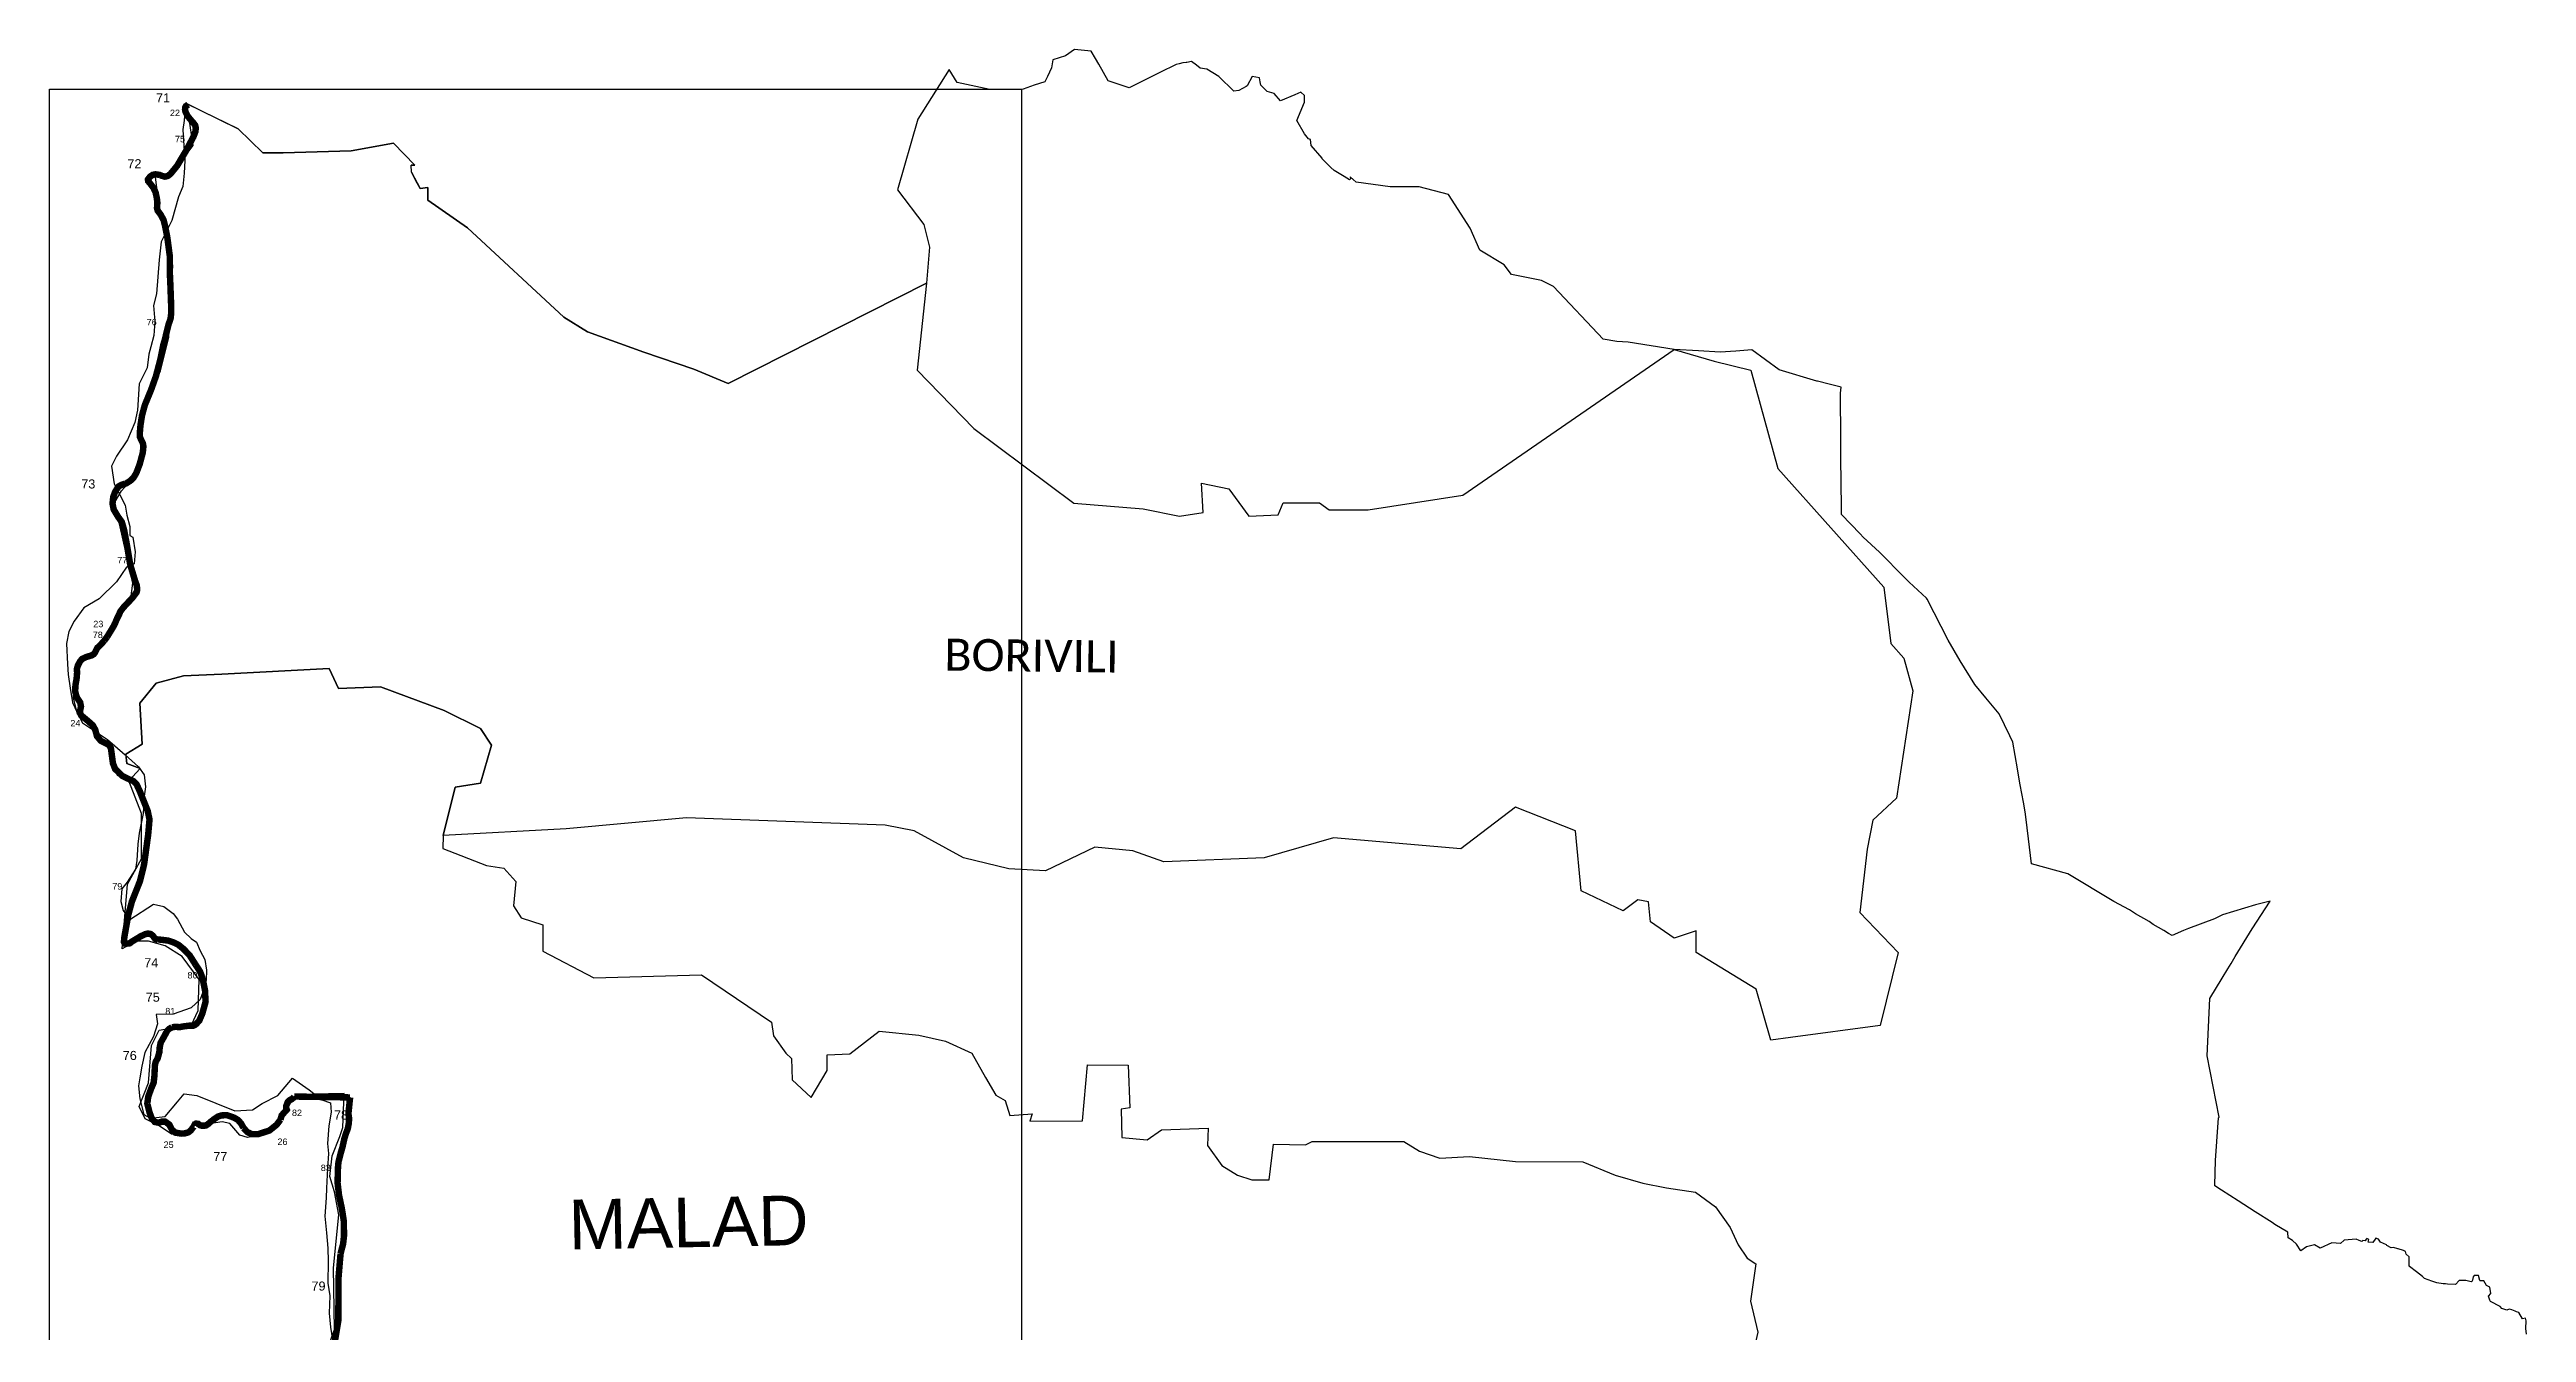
# Model space of a CAD drawing. Header units: metres. Extents: x 261539 to 287678, y 2086645 to 2213332.
# Drawn here: x 266023 to 285184, y 2122128 to 2132060 of the extents above; entities that cross this region are included whole.
import ezdxf

# ---------------------------------------------------------------- set-up
doc = ezdxf.new("R2010")
doc.units = ezdxf.units.M
for name, color, linetype in [('ARTIFICIALLY PROTECTED', 10, 'Continuous'), ('COASTLINE', 5, 'Continuous'), ('DISTRICT BOUNDRY', 86, 'Continuous'), ('NATURALLY PROTECTED', 3, 'Continuous'), ('ROCKY AREA', 12, 'Continuous'), ('UNPROTECTED', 130, 'Continuous'), ('UNPROTECTED DUE TO CREEK', 150, 'Continuous'), ('village', 22, 'Continuous'), ('VILLAGE NAME', 250, 'Continuous')]:
    doc.layers.add(name, color=color, linetype=linetype)
doc.styles.get("Standard").update_dxf_attribs({"font": 'arial.ttf'})
picture_1 = doc.add_image_def('image1.ecw', size_in_pixel=(402950, 2287719.0))

msp = doc.modelspace()

# ---------------------------------------------------------------- linework, layer by layer
at = {"layer": 'ARTIFICIALLY PROTECTED', "const_width": 50, "flags": 128}
for points in [[(267118, 2131512), (267139, 2131488), (267149, 2131474), (267154, 2131454), (267152, 2131430), (267151, 2131424), (267136, 2131385), (267115, 2131345), (267078, 2131275), (267040, 2131211)], [(266882, 2131086), (266872, 2131090), (266842, 2131094), (266821, 2131090), (266804, 2131079), (266794, 2131068), (266784, 2131054), (266786, 2131041), (266805, 2131018), (266827, 2130989), (266843, 2130955), (266853, 2130908), (266857, 2130873), (266854, 2130834), (266859, 2130813), (266883, 2130781), (266905, 2130740), (266915, 2130701), (266934, 2130605), (266954, 2130454), (266954, 2130317), (266958, 2130227), (266964, 2130065), (266963, 2130011), (266959, 2129976), (266943, 2129931), (266914, 2129812), (266902, 2129771), (266882, 2129669), (266846, 2129532), (266808, 2129425), (266760, 2129308), (266738, 2129227), (266729, 2129169), (266726, 2129150), (266721, 2129090), (266722, 2129061), (266730, 2129042), (266745, 2129011), (266749, 2128987), (266744, 2128939), (266720, 2128850), (266695, 2128784), (266673, 2128746), (266648, 2128722), (266617, 2128702), (266607, 2128699)], [(266523, 2128617), (266515, 2128594), (266510, 2128545), (266519, 2128499), (266553, 2128443), (266582, 2128402), (266600, 2128339), (266624, 2128211), (266647, 2128072), (266685, 2127945), (266698, 2127911), (266701, 2127878), (266696, 2127858), (266664, 2127816), (266642, 2127792), (266595, 2127742), (266570, 2127709), (266561, 2127687), (266544, 2127653), (266531, 2127622), (266530, 2127620)], [(266468, 2127513), (266447, 2127485)], [(266638, 2126411), (266671, 2126397), (266695, 2126374), (266721, 2126318), (266783, 2126163), (266796, 2126099), (266786, 2125984), (266754, 2125751), (266745, 2125714), (266723, 2125624), (266660, 2125465), (266632, 2125361), (266602, 2125192), (266598, 2125151), (266604, 2125139), (266617, 2125138), (266643, 2125141), (266658, 2125153), (266691, 2125173), (266727, 2125195), (266764, 2125212), (266784, 2125217), (266805, 2125213), (266822, 2125200), (266839, 2125176), (266852, 2125172), (266860, 2125171)], [(267151, 2124978), (267185, 2124926), (267198, 2124895), (267212, 2124844), (267226, 2124773), (267226, 2124761)], [(267111, 2124504), (267109, 2124504), (267052, 2124497), (267029, 2124492), (266998, 2124495), (266970, 2124491)], [(267809, 2123776), (267819, 2123810), (267858, 2123853), (267854, 2123863), (267854, 2123882), (267862, 2123904), (267866, 2123913), (267882, 2123928), (267897, 2123935), (267909, 2123945), (267916, 2123955)], [(268348, 2123948), (268344, 2123911), (268335, 2123823), (268340, 2123786), (268338, 2123748), (268330, 2123706), (268314, 2123664), (268303, 2123627), (268290, 2123568), (268274, 2123512), (268258, 2123449), (268254, 2123404), (268251, 2123286), (268262, 2123193), (268284, 2123088), (268299, 2122992), (268301, 2122879), (268294, 2122815), (268274, 2122738)], [(268248, 2122166), (268205, 2121908), (268140, 2121613)]]:
    msp.add_lwpolyline(points, dxfattribs=at)
at = {"layer": 'COASTLINE', "flags": 128}
msp.add_lwpolyline([(267096, 2131633), (267090, 2131631), (267078, 2131622), (267073, 2131612), (267071, 2131595), (267075, 2131576), (267090, 2131546), (267116, 2131515), (267139, 2131488), (267149, 2131474), (267154, 2131454), (267151, 2131424), (267136, 2131385), (267115, 2131345), (267078, 2131275), (267009, 2131159), (266959, 2131098), (266937, 2131081), (266915, 2131076), (266893, 2131082), (266872, 2131090), (266842, 2131094), (266821, 2131090), (266804, 2131079), (266794, 2131068), (266784, 2131054), (266786, 2131041), (266805, 2131018), (266827, 2130989), (266843, 2130955), (266853, 2130908), (266857, 2130873), (266854, 2130834), (266859, 2130813), (266883, 2130781), (266905, 2130740), (266915, 2130701), (266934, 2130605), (266954, 2130454), (266954, 2130317), (266958, 2130227), (266964, 2130065), (266963, 2130011), (266959, 2129976), (266943, 2129931), (266914, 2129812), (266902, 2129771), (266882, 2129669), (266846, 2129532), (266808, 2129425), (266760, 2129308), (266738, 2129227), (266726, 2129150), (266721, 2129090), (266722, 2129061), (266730, 2129042), (266745, 2129011), (266749, 2128987), (266744, 2128939), (266720, 2128850), (266695, 2128784), (266673, 2128746), (266648, 2128722), (266617, 2128702), (266577, 2128689), (266559, 2128679), (266544, 2128659), (266528, 2128632), (266515, 2128594), (266510, 2128545), (266519, 2128499), (266553, 2128443), (266582, 2128402), (266600, 2128339), (266624, 2128211), (266647, 2128072), (266685, 2127945), (266698, 2127911), (266701, 2127878), (266696, 2127858), (266664, 2127816), (266595, 2127742), (266570, 2127709), (266561, 2127687), (266544, 2127653), (266531, 2127622), (266518, 2127595), (266468, 2127513), (266447, 2127485), (266414, 2127448), (266392, 2127428), (266385, 2127414), (266373, 2127390), (266364, 2127379), (266349, 2127370), (266305, 2127357), (266274, 2127342), (266259, 2127324), (266242, 2127292), (266234, 2127263), (266236, 2127237), (266232, 2127189), (266223, 2127138), (266221, 2127090), (266233, 2127046), (266260, 2127005), (266266, 2126974), (266257, 2126929), (266267, 2126906), (266319, 2126863), (266357, 2126829), (266376, 2126795), (266390, 2126744), (266419, 2126709), (266452, 2126692), (266482, 2126677), (266497, 2126653), (266504, 2126603), (266513, 2126535), (266530, 2126491), (266587, 2126436), (266644, 2126408), (266671, 2126397), (266695, 2126374), (266721, 2126318), (266783, 2126163), (266796, 2126099), (266786, 2125984), (266754, 2125751), (266723, 2125624), (266660, 2125465), (266632, 2125361), (266602, 2125192), (266598, 2125151), (266604, 2125139), (266617, 2125138), (266643, 2125141), (266658, 2125153), (266691, 2125173), (266727, 2125195), (266764, 2125212), (266784, 2125217), (266805, 2125213), (266822, 2125200), (266839, 2125176), (266852, 2125172), (266894, 2125168), (266940, 2125162), (266980, 2125149), (267019, 2125130), (267056, 2125100), (267106, 2125049), (267151, 2124978), (267185, 2124926), (267198, 2124895), (267212, 2124844), (267226, 2124773), (267230, 2124689), (267205, 2124598), (267182, 2124544), (267158, 2124517), (267146, 2124508), (267133, 2124503), (267109, 2124504), (267052, 2124497), (267029, 2124492), (266998, 2124495), (266970, 2124491), (266948, 2124479), (266933, 2124464), (266909, 2124419), (266882, 2124371), (266875, 2124334), (266872, 2124298), (266859, 2124250), (266844, 2124224), (266838, 2124197), (266834, 2124114), (266828, 2124061), (266809, 2124017), (266786, 2123953), (266779, 2123900), (266796, 2123832), (266813, 2123788), (266837, 2123758), (266867, 2123752), (266890, 2123760), (266918, 2123760), (266949, 2123738), (266969, 2123699), (266997, 2123675), (267044, 2123668), (267070, 2123670), (267097, 2123678), (267116, 2123693), (267137, 2123721), (267145, 2123737), (267156, 2123745), (267172, 2123744), (267187, 2123733), (267200, 2123729), (267231, 2123730), (267248, 2123741), (267270, 2123760), (267292, 2123777), (267328, 2123801), (267355, 2123809), (267393, 2123811), (267418, 2123803), (267451, 2123791), (267480, 2123774), (267504, 2123747), (267523, 2123713), (267553, 2123680), (267588, 2123663), (267638, 2123664), (267724, 2123692), (267779, 2123736), (267809, 2123776), (267819, 2123810), (267858, 2123853), (267854, 2123863), (267854, 2123882), (267862, 2123904), (267866, 2123913), (267882, 2123928), (267897, 2123935), (267909, 2123945), (267916, 2123955), (268348, 2123948), (268344, 2123911), (268335, 2123823), (268340, 2123786), (268338, 2123748), (268330, 2123706), (268314, 2123664), (268303, 2123627), (268290, 2123568), (268274, 2123512), (268258, 2123449), (268254, 2123404), (268251, 2123286), (268262, 2123193), (268284, 2123088), (268299, 2122992), (268301, 2122879), (268294, 2122815), (268274, 2122738), (268258, 2122549), (268257, 2122221), (268205, 2121908)], dxfattribs=at)
at = {"layer": 'DISTRICT BOUNDRY'}
msp.add_polyline3d([(285184, 2122115, 0), (285179, 2122160, 0), (285181, 2122219, 0), (285178, 2122238, 0), (285154, 2122235, 0), (285125, 2122282, 0), (285108, 2122289, 0), (285102, 2122291, 0), (285096, 2122293, 0), (285071, 2122303, 0), (285051, 2122308, 0), (285033, 2122301, 0), (285010, 2122309, 0), (284993, 2122314, 0), (284980, 2122330, 0), (284905, 2122369, 0), (284902, 2122379, 0), (284892, 2122410, 0), (284908, 2122429, 0), (284900, 2122480, 0), (284880, 2122490, 0), (284875, 2122493, 0), (284856, 2122528, 0), (284827, 2122529, 0), (284825, 2122532, 0), (284813, 2122570, 0), (284795, 2122569, 0), (284789, 2122569, 0), (284781, 2122569, 0), (284771, 2122558, 0), (284766, 2122534, 0), (284765, 2122528, 0), (284761, 2122524, 0), (284758, 2122521, 0), (284715, 2122532, 0), (284663, 2122530, 0), (284636, 2122500, 0), (284574, 2122503, 0), (284558, 2122504, 0), (284540, 2122505, 0), (284491, 2122512, 0), (284491, 2122512, 0), (284452, 2122525, 0), (284395, 2122546, 0), (284381, 2122561, 0), (284335, 2122599, 0), (284280, 2122640, 0), (284277, 2122642, 0), (284277, 2122714, 0), (284255, 2122734, 0), (284249, 2122755, 0), (284233, 2122763, 0), (284192, 2122775, 0), (284190, 2122775, 0), (284155, 2122787, 0), (284137, 2122783, 0), (284104, 2122801, 0), (284103, 2122808, 0), (284055, 2122828, 0), (284039, 2122851, 0), (284018, 2122858, 0), (283995, 2122826, 0), (283961, 2122827, 0), (283965, 2122849, 0), (283950, 2122857, 0), (283945, 2122851, 0), (283936, 2122838, 0), (283918, 2122840, 0), (283912, 2122832, 0), (283891, 2122841, 0), (283868, 2122851, 0), (283774, 2122844, 0), (283746, 2122817, 0), (283679, 2122822, 0), (283588, 2122780, 0), (283545, 2122806, 0), (283484, 2122791, 0), (283440, 2122760, 0), (283405, 2122812, 0), (283375, 2122841, 0), (283340, 2122862, 0), (283339, 2122905, 0), (283238, 2122965, 0), (283217, 2122980, 0), (283087, 2123063, 0), (282954, 2123147, 0), (282825, 2123230, 0), (282773, 2123264, 0), (282773, 2123269, 0), (282780, 2123461, 0), (282789, 2123608, 0), (282801, 2123790, 0), (282806, 2123795, 0), (282714, 2124270, 0), (282736, 2124714, 0), (282831, 2124872, 0), (282874, 2124944, 0), (282900, 2124986, 0), (282931, 2125038, 0), (283063, 2125254, 0), (283202, 2125468, 0), (283089, 2125440, 0), (282833, 2125361, 0), (282770, 2125330, 0), (282571, 2125256, 0), (282532, 2125241, 0), (282444, 2125201, 0), (282414, 2125217, 0), (282380, 2125240, 0), (282296, 2125287, 0), (282265, 2125309, 0), (282160, 2125368, 0), (282113, 2125399, 0), (281993, 2125466, 0), (281637, 2125679, 0), (281355, 2125757, 0), (281331, 2125950, 0), (281312, 2126119, 0), (281306, 2126158, 0), (281294, 2126233, 0), (281269, 2126368, 0), (281258, 2126426, 0), (281248, 2126492, 0), (281211, 2126698, 0), (281189, 2126746, 0), (281106, 2126918, 0), (281003, 2127041, 0), (280918, 2127144, 0), (280803, 2127327, 0), (280710, 2127489, 0), (280547, 2127806, 0), (280544, 2127813, 0), (280410, 2127937, 0), (280372, 2127972, 0), (280180, 2128169, 0), (280052, 2128286, 0), (280029, 2128310, 0), (279886, 2128461, 0), (279885, 2128516, 0), (279881, 2128898, 0), (279881, 2128928, 0), (279881, 2129041, 0), (279879, 2129399, 0), (279882, 2129446, 0), (279789, 2129470, 0), (279699, 2129493, 0), (279696, 2129494, 0), (279403, 2129581, 0), (279193, 2129735, 0), (279069, 2129725, 0), (278948, 2129718, 0), (278780, 2129727, 0), (278592, 2129737, 0), (278234, 2129795, 0), (278234, 2129795, 0), (278234, 2129795, 0), (278234, 2129795, 0), (278148, 2129801, 0), (278041, 2129817, 0), (277658, 2130226, 0), (277564, 2130272, 0), (277333, 2130319, 0), (277333, 2130319, 0), (277276, 2130394, 0), (277276, 2130394, 0), (277088, 2130507, 0), (277013, 2130676, 0), (277013, 2130676, 0), (276844, 2130939, 0), (276844, 2130939, 0), (276844, 2130939, 0), (276844, 2130939, 0), (276844, 2130939, 0), (276844, 2130939, 0), (276618, 2130996, 0), (276618, 2130996, 0), (276393, 2130996, 0), (276393, 2130996, 0), (276393, 2130996, 0), (276393, 2130996, 0), (276393, 2130996, 0), (276393, 2130996, 0), (276393, 2130996, 0), (276393, 2130996, 0), (276393, 2130996, 0), (276130, 2131033, 0), (276130, 2131033, 0), (276130, 2131033, 0), (276130, 2131033, 0), (276130, 2131033, 0), (276130, 2131033, 0), (276130, 2131033, 0), (276130, 2131033, 0), (276130, 2131033, 0), (276130, 2131033, 0), (276130, 2131033, 0), (276130, 2131033, 0), (276130, 2131033, 0), (276130, 2131033, 0), (276130, 2131033, 0), (276130, 2131033, 0), (276085, 2131074, 0), (276086, 2131060, 0), (276080, 2131052, 0), (276039, 2131078, 0), (275960, 2131124, 0), (275936, 2131147, 0), (275888, 2131192, 0), (275886, 2131195, 0), (275868, 2131215, 0), (275867, 2131219, 0), (275784, 2131318, 0), (275778, 2131364, 0), (275762, 2131370, 0), (275732, 2131408, 0), (275673, 2131511, 0), (275730, 2131652, 0), (275730, 2131698, 0), (275730, 2131704, 0), (275704, 2131729, 0), (275657, 2131710, 0), (275545, 2131664, 0), (275497, 2131720, 0), (275443, 2131736, 0), (275394, 2131784, 0), (275389, 2131811, 0), (275383, 2131841, 0), (275326, 2131850, 0), (275288, 2131779, 0), (275281, 2131775, 0), (275224, 2131742, 0), (275184, 2131738, 0), (275069, 2131850, 0), (274976, 2131908, 0), (274924, 2131917, 0), (274897, 2131938, 0), (274858, 2131968, 0), (274822, 2131959, 0), (274817, 2131960, 0), (274789, 2131956, 0), (274762, 2131950, 0), (274739, 2131945, 0), (274613, 2131883, 0), (274422, 2131788, 0), (274376, 2131764, 0), (274213, 2131819, 0), (274140, 2131946, 0), (274114, 2131991, 0), (274081, 2132048, 0), (273952, 2132060, 0), (273952, 2132060, 0), (273882, 2132011, 0), (273882, 2132011, 0), (273882, 2132011, 0), (273784, 2131981, 0), (273774, 2131919, 0), (273774, 2131919, 0), (273742, 2131852, 0), (273722, 2131811, 0), (273641, 2131783, 0), (273554, 2131753, 0), (273296, 2131750, 0), (273043, 2131806, 0), (272982, 2131905, 0), (272982, 2131905, 0), (272982, 2131905, 0), (272982, 2131905, 0), (272739, 2131520, 0), (272739, 2131520, 0), (272739, 2131520, 0), (272582, 2130973, 0), (272787, 2130705, 0), (272830, 2130530, 0), (272830, 2130530, 0), (272807, 2130252, 0), (272807, 2130252, 0), (272807, 2130252, 0), (272807, 2130252, 0), (272807, 2130252, 0), (271273, 2129475, 0), (271273, 2129475, 0), (271007, 2129586, 0), (271007, 2129586, 0), (270619, 2129718, 0), (270619, 2129718, 0), (270184, 2129875, 0), (270184, 2129875, 0), (270184, 2129875, 0), (270002, 2129987, 0), (270002, 2129987, 0), (270002, 2129987, 0), (270002, 2129987, 0), (270002, 2129987, 0), (270002, 2129987, 0), (270002, 2129987, 0), (269255, 2130680, 0), (268948, 2130893, 0), (268948, 2130893, 0), (268948, 2130893, 0), (268948, 2130893, 0), (268950, 2130992, 0), (268889, 2130983, 0), (268855, 2131049, 0), (268855, 2131049, 0), (268823, 2131110, 0), (268823, 2131110, 0), (268821, 2131166, 0), (268821, 2131166, 0), (268821, 2131166, 0), (268821, 2131166, 0), (268821, 2131166, 0), (268821, 2131166, 0), (268821, 2131166, 0), (268848, 2131166, 0), (268848, 2131166, 0), (268848, 2131166, 0), (268848, 2131166, 0), (268848, 2131166, 0), (268848, 2131166, 0), (268848, 2131166, 0), (268848, 2131166, 0), (268848, 2131166, 0), (268684, 2131336, 0), (268684, 2131336, 0), (268684, 2131336, 0), (268684, 2131336, 0), (268357, 2131277, 0), (268357, 2131277, 0), (268357, 2131277, 0), (268357, 2131277, 0), (267830, 2131261, 0), (267673, 2131260, 0), (267482, 2131447, 0), (267211, 2131578, 0), (267075, 2131644, 0), (267063, 2131510, 0), (267055, 2131440, 0), (267062, 2131315, 0), (267069, 2131201, 0), (267064, 2131104, 0), (267053, 2131001, 0), (267020, 2130920, 0), (266970, 2130737, 0), (266886, 2130571, 0), (266870, 2130433, 0), (266850, 2130170, 0), (266828, 2130078, 0), (266837, 2129954, 0), (266829, 2129847, 0), (266807, 2129758, 0), (266792, 2129701, 0), (266779, 2129595, 0), (266715, 2129471, 0), (266702, 2129269, 0), (266683, 2129172, 0), (266627, 2129039, 0), (266541, 2128912, 0), (266502, 2128835, 0), (266523, 2128699, 0), (266608, 2128534, 0), (266621, 2128456, 0), (266645, 2128368, 0), (266645, 2128299, 0), (266667, 2128285, 0), (266685, 2128171, 0), (266678, 2128079, 0), (266618, 2128052, 0), (266541, 2127939, 0), (266407, 2127808, 0), (266289, 2127738, 0), (266214, 2127636, 0), (266172, 2127556, 0), (266153, 2127461, 0), (266162, 2127302, 0), (266167, 2127221, 0), (266183, 2127117, 0), (266201, 2127005, 0), (266233, 2126933, 0), (266277, 2126848, 0), (266470, 2126719, 0), (266528, 2126669, 0), (266607, 2126599, 0), (266711, 2126506, 0), (266756, 2126446, 0), (266764, 2126352, 0), (266756, 2126281, 0), (266748, 2126147, 0), (266716, 2125993, 0), (266706, 2125908, 0), (266699, 2125783, 0), (266689, 2125714, 0), (266622, 2125615, 0), (266582, 2125562, 0), (266575, 2125465, 0), (266592, 2125394, 0), (266643, 2125325, 0), (266828, 2125444, 0), (266907, 2125425, 0), (266980, 2125372, 0), (267013, 2125327, 0), (267067, 2125227, 0), (267119, 2125178, 0), (267159, 2125151, 0), (267189, 2125082, 0), (267224, 2125016, 0), (267238, 2124933, 0), (267235, 2124856, 0), (267209, 2124763, 0), (267188, 2124707, 0), (267118, 2124641, 0), (266980, 2124593, 0), (266848, 2124589, 0), (266857, 2124517, 0), (266826, 2124420, 0), (266761, 2124297, 0), (266736, 2124190, 0), (266721, 2124100, 0), (266710, 2124038, 0), (266722, 2123937, 0), (266753, 2123815, 0), (266805, 2123787, 0), (266916, 2123800, 0), (267012, 2123915, 0), (267063, 2123976, 0), (267161, 2123962, 0), (267456, 2123843, 0), (267594, 2123851, 0), (267667, 2123900, 0), (267788, 2123963, 0), (267901, 2124097, 0), (268030, 2124006, 0), (268129, 2123930, 0), (268197, 2123907, 0), (268201, 2123834, 0), (268183, 2123727, 0), (268173, 2123591, 0), (268182, 2123513, 0), (268173, 2123400, 0), (268165, 2123246, 0), (268164, 2123171, 0), (268152, 2123030, 0), (268166, 2122900, 0), (268175, 2122782, 0), (268179, 2122681, 0), (268176, 2122511, 0), (268192, 2122411, 0), (268186, 2122278, 0), (268196, 2122169, 0), (268210, 2122088, 0)], dxfattribs=at)
at = {"layer": 'NATURALLY PROTECTED', "const_width": 50, "flags": 128}
for points in [[(267040, 2131211), (267009, 2131159), (266959, 2131098), (266937, 2131081), (266915, 2131076), (266893, 2131082), (266882, 2131086)], [(266607, 2128699), (266577, 2128689), (266559, 2128679), (266544, 2128659), (266528, 2128632), (266523, 2128617)], [(266860, 2125171), (266894, 2125168), (266940, 2125162), (266980, 2125149), (267019, 2125130), (267056, 2125100), (267106, 2125049), (267151, 2124978)], [(267226, 2124761), (267230, 2124689), (267205, 2124598), (267182, 2124544), (267158, 2124517), (267146, 2124508), (267133, 2124503), (267111, 2124504)], [(266970, 2124491), (266948, 2124479), (266933, 2124464), (266909, 2124419), (266882, 2124371), (266875, 2124334), (266872, 2124298), (266859, 2124250), (266844, 2124224), (266838, 2124197), (266834, 2124114), (266828, 2124061), (266809, 2124017), (266786, 2123953), (266780, 2123905)], [(267146, 2123737), (267156, 2123745), (267172, 2123744), (267187, 2123733), (267200, 2123729), (267231, 2123730), (267248, 2123741), (267270, 2123760), (267292, 2123777), (267328, 2123801), (267355, 2123809), (267393, 2123811), (267418, 2123803), (267451, 2123791), (267480, 2123774), (267504, 2123747), (267523, 2123713), (267524, 2123711)], [(268274, 2122738), (268258, 2122549), (268257, 2122221), (268248, 2122166)]]:
    msp.add_lwpolyline(points, dxfattribs=at)
at = {"layer": 'UNPROTECTED', "const_width": 50, "flags": 128}
for points in [[(267118, 2131512), (267090, 2131546), (267075, 2131576), (267071, 2131595), (267073, 2131612), (267078, 2131622), (267096, 2131633)], [(266530, 2127620), (266518, 2127595), (266468, 2127513)], [(266447, 2127485), (266414, 2127448), (266392, 2127428), (266385, 2127414), (266373, 2127390), (266364, 2127379), (266349, 2127370), (266305, 2127357), (266274, 2127342), (266259, 2127324), (266242, 2127292), (266234, 2127263), (266236, 2127237), (266232, 2127189), (266223, 2127138), (266221, 2127090), (266233, 2127046), (266260, 2127005), (266266, 2126974), (266257, 2126929), (266267, 2126906), (266319, 2126863), (266357, 2126829), (266376, 2126795), (266390, 2126744), (266419, 2126709), (266452, 2126692), (266482, 2126677), (266497, 2126653), (266504, 2126603), (266513, 2126535), (266530, 2126491), (266587, 2126436), (266638, 2126411)], [(266780, 2123905), (266779, 2123900), (266796, 2123832), (266813, 2123788), (266837, 2123758), (266867, 2123752), (266890, 2123760), (266918, 2123760), (266949, 2123738), (266969, 2123699), (266997, 2123675), (267044, 2123668), (267070, 2123670), (267097, 2123678), (267116, 2123693), (267137, 2123721), (267145, 2123737), (267146, 2123737)], [(267524, 2123711), (267553, 2123680), (267588, 2123663), (267638, 2123664), (267724, 2123692), (267779, 2123736), (267809, 2123776)]]:
    msp.add_lwpolyline(points, dxfattribs=at)
at = {"layer": 'UNPROTECTED DUE TO CREEK', "const_width": 50, "flags": 128}
msp.add_lwpolyline([(267916, 2123955), (268348, 2123948)], dxfattribs=at)
at = {"layer": 'village'}
msp.add_lwpolyline([(268823, 2131110), (268889, 2130983), (268950, 2130992), (268948, 2130893), (269255, 2130680), (270002, 2129987), (270184, 2129875), (270619, 2129718), (271007, 2129586), (271273, 2129475), (272807, 2130252), (272807, 2130252), (272807, 2130252), (272807, 2130252), (272735, 2129577), (273172, 2129126), (273947, 2128548), (274483, 2128505), (274765, 2128449), (274948, 2128477), (274934, 2128703), (275145, 2128660), (275300, 2128449), (275528, 2128458), (275566, 2128552), (275848, 2128552), (275923, 2128496), (276224, 2128496), (276957, 2128609), (278592, 2129737), (278901, 2129647), (279183, 2129577), (279394, 2128816), (280212, 2127899), (280268, 2127462), (280367, 2127349), (280437, 2127096), (280310, 2126264), (280127, 2126095), (280085, 2125869), (280028, 2125379), (280324, 2125069), (280184, 2124505), (279491, 2124412), (279338, 2124392), (279225, 2124787), (278760, 2125069), (278760, 2125238), (278591, 2125181), (278407, 2125308), (278393, 2125463), (278309, 2125477), (278196, 2125393), (277872, 2125548), (277829, 2126013), (277364, 2126196), (276941, 2125872), (275955, 2125957), (275419, 2125802), (274644, 2125773), (274404, 2125858), (274108, 2125886), (273727, 2125703), (273445, 2125717), (273093, 2125802), (272712, 2126013), (272487, 2126055), (270950, 2126112), (270020, 2126027), (269069, 2125976), (269160, 2126351), (269357, 2126380), (269442, 2126676), (269357, 2126803), (269075, 2126943), (268582, 2127127), (268258, 2127113), (268187, 2127268), (267356, 2127225), (267059, 2127211), (266848, 2127155), (266721, 2127000), (266739, 2126684), (266612, 2126605), (266620, 2126534), (266723, 2126494), (266636, 2126399), (266549, 2126439), (266501, 2126534), (266477, 2126692), (266390, 2126716), (266335, 2126843), (266239, 2126914), (266208, 2127041), (266224, 2127295), (266350, 2127366), (266652, 2127810), (266668, 2127929), (266565, 2128389), (266509, 2128524), (266580, 2128643), (266699, 2128778), (266739, 2128962), (266723, 2129168), (266779, 2129342), (266882, 2129572), (266945, 2129834), (266977, 2130389), (266937, 2130556), (266882, 2130770), (266842, 2131071), (266961, 2131087), (267135, 2131317), (267084, 2131642), (267188, 2131591), (267482, 2131447), (267673, 2131260), (267830, 2131261), (268357, 2131277), (268684, 2131336), (268848, 2131166), (268821, 2131166)], dxfattribs=at)
msp.add_polyline3d([(267905, 2121254, 0), (268226, 2122152, 0), (268220, 2122628, 0), (268262, 2123038, 0), (268226, 2123217, 0), (268190, 2123336, 0), (268208, 2123496, 0), (268268, 2123645, 0), (268291, 2123716, 0), (268303, 2123978, 0), (268059, 2123972, 0), (267899, 2123930, 0), (267792, 2123734, 0), (267703, 2123669, 0), (267554, 2123639, 0), (267494, 2123657, 0), (267417, 2123746, 0), (267358, 2123758, 0), (267274, 2123746, 0), (267132, 2123728, 0), (267060, 2123663, 0), (266965, 2123663, 0), (266870, 2123728, 0), (266763, 2123782, 0), (266715, 2123877, 0), (266787, 2124061, 0), (266811, 2124349, 0), (266870, 2124468, 0), (267001, 2124492, 0), (267120, 2124509, 0), (267173, 2124622, 0), (267179, 2124860, 0), (267048, 2125039, 0), (266918, 2125122, 0), (266787, 2125158, 0), (266692, 2125158, 0), (266585, 2125098, 0), (266626, 2125598, 0), (266733, 2125794, 0), (266733, 2126145, 0), (266636, 2126399, 0), (266723, 2126494, 0), (266620, 2126534, 0), (266612, 2126605, 0), (266739, 2126684, 0), (266721, 2127000, 0), (266848, 2127155, 0), (267059, 2127211, 0), (267356, 2127225, 0), (268187, 2127268, 0), (268258, 2127113, 0), (268582, 2127127, 0), (269075, 2126943, 0), (269357, 2126803, 0), (269442, 2126676, 0), (269357, 2126380, 0), (269160, 2126351, 0), (269069, 2125976, 0), (269064, 2125874, 0), (269403, 2125744, 0), (269537, 2125722, 0), (269631, 2125619, 0), (269613, 2125432, 0), (269671, 2125338, 0), (269840, 2125285, 0), (269840, 2125080, 0), (270233, 2124875, 0), (271067, 2124897, 0), (271607, 2124531, 0), (271624, 2124424, 0), (271718, 2124290, 0), (271763, 2124250, 0), (271767, 2124085, 0), (271914, 2123947, 0), (272039, 2124156, 0), (272039, 2124277, 0), (272213, 2124286, 0), (272441, 2124460, 0), (272748, 2124429, 0), (272954, 2124384, 0), (273157, 2124290, 0), (273264, 2124103, 0), (273344, 2123965, 0), (273416, 2123925, 0), (273451, 2123809, 0), (273625, 2123822, 0), (273607, 2123764, 0), (274013, 2123768, 0), (274053, 2124201, 0), (274366, 2124197, 0), (274379, 2123867, 0), (274312, 2123858, 0), (274317, 2123639, 0), (274513, 2123621, 0), (274624, 2123697, 0), (274986, 2123710, 0), (274981, 2123577, 0), (275093, 2123421, 0), (275213, 2123345, 0), (275325, 2123309, 0), (275457, 2123309, 0), (275492, 2123586, 0), (275738, 2123581, 0), (275791, 2123608, 0), (276500, 2123608, 0), (276621, 2123532, 0), (276777, 2123479, 0), (277007, 2123492, 0), (277363, 2123452, 0), (277885, 2123450, 0), (278135, 2123347, 0), (278349, 2123285, 0), (278532, 2123249, 0), (278755, 2123214, 0), (278911, 2123102, 0), (279023, 2122941, 0), (279085, 2122808, 0), (279156, 2122705, 0), (279223, 2122660, 0), (279182, 2122370, 0), (279238, 2122130, 0), (279126, 2121637, 0)], dxfattribs=at)

# ---------------------------------------------------------------- texts
at = {"layer": 'ARTIFICIALLY PROTECTED', "char_height": 50, "attachment_point": 1}
for s, insert in [('75', (266993, 2131392)), ('76', (266774, 2129975)), ('77', (266547, 2128132)), ('78', (266357, 2127554)), ('79', (266508, 2125607)), ('80', (267090, 2124919)), ('81', (266918, 2124641)), ('82', (267898, 2123854)), ('83', (268121, 2123428))]:
    msp.add_mtext_dynamic_manual_height_columns(s, width=84.37, gutter_width=1, heights=[0], dxfattribs=dict(at, insert=insert))
at = {"layer": 'NATURALLY PROTECTED', "char_height": 70, "attachment_point": 1}
for s, insert in [('71', (266846, 2131721)), ('72', (266625, 2131211)), ('73', (266268, 2128732)), ('74', (266755, 2125026)), ('75', (266767, 2124759)), ('76', (266589, 2124308)), ('78', (268223, 2123847)), ('77', (267289, 2123525)), ('79', (268049, 2122523))]:
    msp.add_mtext_dynamic_manual_height_columns(s, width=95.17, gutter_width=1, heights=[0], dxfattribs=dict(at, insert=insert))
at = {"layer": 'UNPROTECTED', "char_height": 50, "attachment_point": 1}
for s, insert in [('22', (266954, 2131595)), ('23', (266361, 2127638)), ('24', (266184, 2126870)), ('25', (266905, 2123607)), ('26', (267786, 2123630))]:
    msp.add_mtext_dynamic_manual_height_columns(s, width=70.18, gutter_width=1, heights=[0], dxfattribs=dict(at, insert=insert))
at = {"layer": 'VILLAGE NAME', "attachment_point": 1}
for s, width, gutter_width, heights, insert, char_height, rotation in [('{\\fCalibri|b0|i0|c0|p34;BORIVILI}', 3307.61, 1238, [554], (272947, 2127500), 247.63, 359.3415), ('{\\fArial|b0|i0|c0|p34;MALAD}', 2578.43, 1929, [0], (270034, 2123156), 385.73, 1.1028)]:
    msp.add_mtext_dynamic_manual_height_columns(s, width=width, gutter_width=gutter_width, heights=heights, dxfattribs=dict(at, insert=insert, char_height=char_height, rotation=rotation))

# ---------------------------------------------------------------- pictures from other files: only their frames are drawn
at = {"layer": 'ROCKY AREA'}
image = msp.add_image(picture_1, insert=(266023, 2089062), size_in_units=(7520, 42692), dxfattribs=at)
image.dxf.flags = 7

doc.saveas('drawing.dxf')
